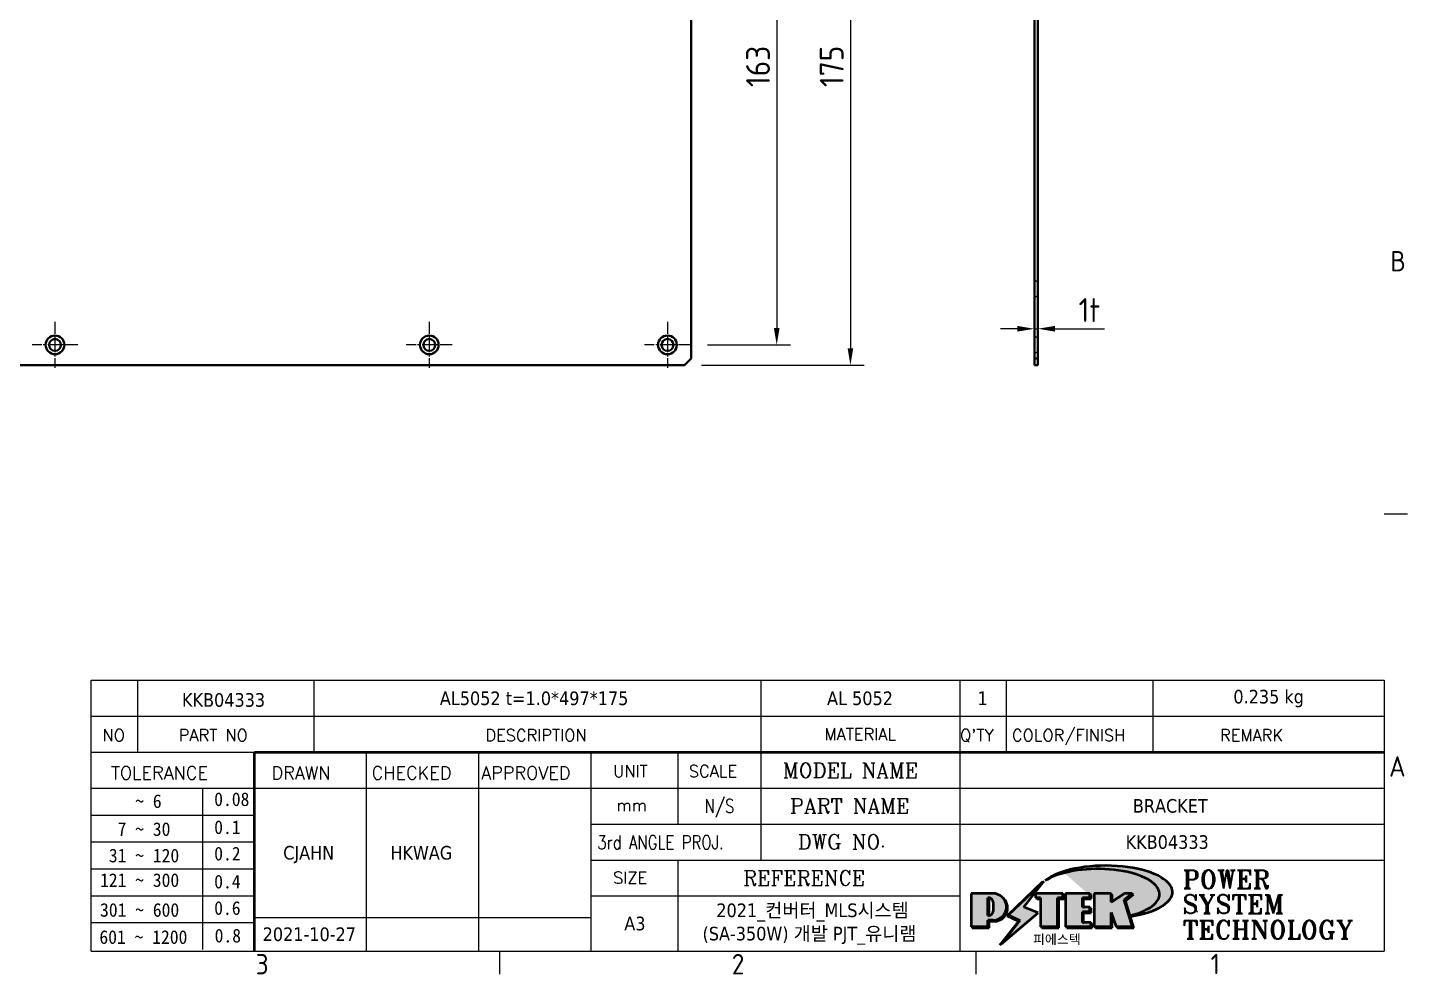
# Model space of a CAD drawing. Header units: millimetres. Extents: x 0 to 840, y 0 to 594.
# Drawn here: x 421.3 to 826.8, y 13.1 to 291.3 of the extents above; entities that cross this region are included whole.
import ezdxf
from ezdxf.enums import TextEntityAlignment as Align

# ---------------------------------------------------------------- set-up
doc = ezdxf.new("R2010")
doc.units = ezdxf.units.MM
doc.header["$LTSCALE"] = 2
doc.linetypes.add('CHAIN', pattern=[0.35429999999999995, 0.2362, -0.0295, 0.0591, -0.0295])
doc.linetypes.add('DASHED', pattern=[0.2067, 0.1654, -0.0413])
doc.layers.get('0').update_dxf_attribs({"color": 3, "lineweight": 25})
for name, color, linetype, lineweight in [('가려진 것(ISO)', 2, 'DASHED', 18), ('가시적인 것(ISO)', 3, 'Continuous', 40), ('경계(ISO)', 7, 'Continuous', 25), ('제목(ISO)', 5, 'Continuous', 50), ('중심 표식(ISO)', 1, 'Continuous', 25), ('치수(ISO)', 2, 'Continuous', 25), ('해치(ISO)', 7, 'Continuous', 18)]:
    doc.layers.add(name, color=color, linetype=linetype, lineweight=lineweight)
doc.styles.add('HAN_291', font='')
doc.styles.add('HAN_370', font='', dxfattribs={"width": 2})
doc.styles.add('RC_284', font='ROMANC.shx')
doc.styles.add('RC_287', font='ROMANC.shx')
doc.styles.add('RC_292', font='ROMANC.shx')
doc.styles.add('ROMANT_294', font='romant.shx')
doc.styles.add('문자 텍스트_PSTEK_POSCO', font='isocp.shx')
doc.styles.add('치수 텍스트_PSTEK_POSCO', font='isocp.shx')
doc.styles.add('텍스트 스타일198', font='tahoma.ttf')
doc.styles.add('텍스트 스타일333', font='ROMANC.shx', dxfattribs={"width": 0.800000011920929})
doc.styles.get('HAN_291').set_extended_font_data('GulimChe')
doc.styles.get('HAN_370').set_extended_font_data('GulimChe')
doc.dimstyles.new('치수_PSTEK_POSCO', dxfattribs={"dimscale": 2, "dimtxt": 3.5, "dimasz": 2.5, "dimexe": 2, "dimexo": 2.5, "dimgap": 1, "dimtad": 1, "dimrnd": 1e-08, "dimdsep": 46, "dimtxsty": '치수 텍스트_PSTEK_POSCO', "dimcen": 0.09, "dimdle": 10, "dimclrd": 7, "dimclre": 7, "dimclrt": 2, "dimadec": 1, "dimazin": 2, "dimtfac": 1, "dimtmove": 0, "dimatfit": 3, "dimfxl": 0, "dimtolj": 1, "dimlwd": -1, "dimlwe": -1, "dimarcsym": 0})

# ---------------------------------------------------------------- blocks, each defined once
blk = doc.blocks.new('경계 Default Border')
at = {"layer": '경계(ISO)'}
for p, q in [((410, 74.25000190734863), (413.4000015258789, 74.25000190734863)), ((280, 10), (280, 6.599999666213989)), ((350, 10), (350, 6.599999666213989))]:
    blk.add_line(p, q, dxfattribs=at)
at = {"layer": '경계(ISO)', "color": 2, "char_height": 3.00000011920929, "attachment_point": 7, "style": '문자 텍스트_PSTEK_POSCO'}
for s, insert in [('B', (410.878270202895, 109.8463944559917)), ('A', (410.7144008173592, 35.61784856929444)), ('3', (244.1685395229535, 6.57139439638704)), ('2', (314.127739416884, 6.57139439638704)), ('1', (384.4860661041481, 6.59999988079071))]:
    blk.add_mtext(s, dxfattribs=dict(at, insert=insert))
blk = doc.blocks.new('제목 블록 PSTEK')
for color, points in [(252, [(317.2195697678507, 17.0593801673321), (322.0326348870767, 21.62682475217465), (322.2781991042243, 21.94392121864296), (317.0471853425802, 16.97985676345368), (318.7512090904202, 16.1899260703855), (316.0018030350395, 12.71868385740789), (316.3356552234328, 13.00206718743325), (318.9235935156908, 16.2694494742633)]), (5, [(321.6183518841322, 17.4193704504104), (319.5281351041078, 18.24969419629727), (322.4505835294948, 22.02344462252142), (317.2195697678507, 17.0593801673321), (318.9235935156908, 16.2694494742633), (316.1741874603099, 12.79820726128571)]), (1, [(324.4839107253602, 19.60711530335299), (325.2419748254881, 19.60711530335299), (325.2419748254881, 20.25857663940324), (321.2266040451076, 20.25857663940324), (321.2266040451076, 19.60711530335299), (321.9846681452406, 19.60711530335299), (321.9846681452406, 15.3430047401139), (324.4839107253602, 15.3430047401139)]), (252, [(321.9846681452406, 19.60711530335299), (321.4042753185749, 19.60711530335299), (321.4042753185749, 19.45905590879572), (321.9846681452406, 19.45905590879572)]), (252, [(324.6615819988275, 19.45905590879572), (325.4196460989604, 19.45905590879572), (325.4196460989604, 20.11051724484596), (325.2419748254881, 20.11051724484596), (325.2419748254881, 19.60711530335299), (324.4839107253602, 19.60711530335299), (324.4839107253602, 15.3430047401139), (322.1623394187076, 15.3430047401139), (322.1623394187076, 15.19494534555726), (324.6615819988275, 15.19494534555726)]), (1, [(329.2277337269622, 20.25857663940324), (325.65654113025, 20.25857663940324), (325.65654113025, 15.3430047401139), (329.3580259941756, 15.3430047401139), (329.3580259941756, 15.9944660761648), (328.1137701654877, 15.9944660761648), (328.1137701654877, 17.56360607323003), (329.2277337269622, 17.56360607323003), (329.2277337269622, 18.25543873810179), (328.1137701654877, 18.25543873810179), (328.1137701654877, 19.60711530335299), (329.2277337269622, 19.60711530335299)]), (252, [(328.2914414389548, 19.45905590879572), (329.4054050004294, 19.45905590879572), (329.4054050004294, 20.11051724484596), (329.2277337269622, 20.11051724484596), (329.2277337269622, 19.60711530335299), (328.1137701654877, 19.60711530335299), (328.1137701654877, 18.25543873810179), (328.2914414389548, 18.25543873810179)]), (1, [(332.3312149849806, 20.25857663940324), (329.8592894925411, 20.25857663940324), (329.8592894925411, 15.3430047401139), (332.3312149849806, 15.3430047401139), (332.3312149849806, 17.4318630164523), (333.0701931098801, 15.3430047401139), (335.4855464857051, 15.3430047401139), (334.2514536401189, 19.30614745124769), (335.4379594596742, 20.25857663940324), (334.3071782107978, 20.25857663940324), (332.3312149849806, 18.99741471888304)]), (252, [(332.5088862584528, 20.1105172448466), (332.3312149849806, 20.1105172448466), (332.3312149849806, 18.99741471888368), (332.5088862584528, 19.11081371413894)]), (252, [(335.6156307331414, 20.11051724484596), (335.2535118015555, 20.11051724484596), (334.2514536401189, 19.30614745124769), (335.4855464857051, 15.3430047401139), (333.1954852176545, 15.3430047401139), (333.2478643833523, 15.19494534555726), (335.6632177591723, 15.19494534555726), (334.4291249135862, 19.15808805669106)]), (252, [(328.2914414389548, 17.41554667867274), (329.4054050004294, 17.41554667867274), (329.4054050004294, 18.10737934354514), (329.2277337269622, 18.10737934354514), (329.2277337269622, 17.56360607323003), (328.1137701654877, 17.56360607323003), (328.1137701654877, 15.9944660761648), (328.2914414389548, 15.9944660761648)]), (252, [(332.5088862584528, 16.92964231796647), (332.3312149849806, 17.43186301645164), (332.3312149849806, 15.3430047401139), (330.0369607660135, 15.3430047401139), (330.0369607660135, 15.19494534555726), (332.5088862584528, 15.19494534555726)]), (252, [(329.5356972676428, 15.8464066816075), (329.3580259941756, 15.8464066816075), (329.3580259941756, 15.3430047401139), (325.8342124037171, 15.3430047401139), (325.8342124037171, 15.19494534555726), (329.5356972676428, 15.19494534555726)])]:
    blk.add_hatch(color=color).paths.add_polyline_path(points)
h = blk.add_hatch(color=1)
edge = h.paths.add_edge_path(flags=0)
edge.add_line((314.2242174273352, 19.60711530335299), (314.2242174273352, 17.00126995915134))
edge.add_line((314.2242174273352, 17.00126995915134), (314.3485873187598, 17.00126995915134))
edge.add_arc((314.3485873187598, 17.6527312952023), 0.6514613360509371, 270, 360)
edge.add_line((315.0000486548106, 17.6527312952023), (315.0000486548106, 18.95565396730211))
edge.add_arc((314.3485873187598, 18.95565396730212), 0.6514613360508712, 0, 90)
edge.add_line((314.3485873187598, 19.60711530335299), (314.2242174273352, 19.60711530335299))
edge = h.paths.add_edge_path()
edge.add_arc((314.9847713324306, 18.28938669179658), 1.969189947606664, 269.9999999999959, 450)
edge.add_line((314.9847713324306, 20.25857663940318), (311.7664314776902, 20.25857663940324))
edge.add_line((311.7664314776902, 20.25857663940324), (311.7664314776902, 15.3430047401139))
edge.add_line((311.7664314776902, 15.3430047401139), (314.2242174273352, 15.3430047401139))
edge.add_line((314.2242174273352, 15.3430047401139), (314.2242174273352, 16.32019674418991))
edge.add_line((314.2242174273352, 16.32019674418991), (314.9847713324307, 16.32019674418991))
h = blk.add_hatch(color=252)
edge = h.paths.add_edge_path()
edge.add_arc((314.9847713324309, 18.28938669179657), 1.969189947606666, 270, 406.8278729790604)
edge.add_arc((315.1624426058984, 18.1413272972396), 1.969189947606962, -90, 53.560984836317004, ccw=False)
edge.add_line((315.1624426058984, 16.17213734963263), (314.4018887008024, 16.17213734963263))
edge.add_line((314.4018887008024, 16.17213734963263), (314.4018887008024, 15.19494534555726))
edge.add_line((314.4018887008024, 15.19494534555726), (311.9441027511573, 15.19494534555726))
edge.add_line((311.9441027511573, 15.19494534555726), (311.9441027511573, 15.3430047401139))
edge.add_line((311.9441027511573, 15.3430047401139), (314.2242174273352, 15.3430047401139))
edge.add_line((314.2242174273352, 15.3430047401139), (314.2242174273352, 16.32019674418991))
edge.add_line((314.2242174273352, 16.32019674418991), (314.9847713324309, 16.32019674418991))
h = blk.add_hatch(color=252)
edge = h.paths.add_edge_path()
edge.add_line((314.4018887008024, 19.45905590879572), (314.5262585922315, 19.45905590879572))
edge.add_arc((314.5262585922314, 18.80759457274939), 0.6514613360463194, 60.4189348879147, 90.00000000000318, ccw=False)
edge.add_arc((314.3485873187602, 18.95565396730057), 0.6514613360524251, 39.96992292766206, 90.00000000009999)
edge.add_line((314.3485873187591, 19.60711530335307), (314.2242174273352, 19.60711530335298))
edge.add_line((314.2242174273352, 19.60711530335299), (314.2242174273352, 17.00126995915134))
edge.add_line((314.2242174273352, 17.00126995915134), (314.3485873187591, 17.00126995915134))
edge.add_arc((314.3485873187568, 17.652731295233), 0.6514613360816299, 270.0000000002, 274.6930825552478)
edge.add_line((314.4018887008024, 17.0034541317032), (314.4018887008024, 19.45905590879572))
at = {"layer": '해치(ISO)'}
h = blk.add_hatch(color=140, dxfattribs=at)
edge = h.paths.add_edge_path()
edge.add_ellipse((330.3660919371412, 20.15576403068321), major_axis=(9.100907360794343, 0), ratio=0.4069904968023172, start_angle=301.3098473703837, end_angle=507.7436900681698)
edge.add_ellipse((331.5340919371412, 20.4634168429492), major_axis=(-9.82350664112931, 0), ratio=0.3942600559756514, start_angle=111.51207141178469, end_angle=334.47025347086895, ccw=False)
edge.add_line((335.1363447531188, 16.8601935978785), (335.0955236905705, 16.99119398620872))
at = {"color": 180}
for p, q in [((182.475792979055, 11.79100474011392), (182.4757929790549, 51.56524660363496)), ((182.4757929790549, 51.56524660363496), (372.4757929537551, 51.56524660363496)), ((189.2651435055721, 51.56524660363496), (189.2651435055722, 41.00524660363494)), ((215.2152739891528, 41.00524660363494), (215.2152739891528, 51.56524660363496)), ((280.8758854511282, 51.56524660363496), (280.8758854511282, 41.00524660363494)), ((310.0881549537552, 51.56524660363496), (310.0881549537553, 41.00524660363494)), ((316.9044520275131, 51.56524660363496), (316.9044520275127, 41.00524660363494)), ((338.4566026226726, 51.56524660363496), (338.4566026226727, 41.00524660363494)), ((372.4757929537551, 51.56524660363496), (372.4757929537551, 11.79100474011389)), ((182.475792979055, 46.2852466036349), (372.4757929537551, 46.28524660363492)), ((182.475792979055, 41.00524660363493), (206.451475290024, 41.00524660363493)), ((222.9401812389276, 11.79100474011392), (222.9401812389276, 41.00524660363494)), ((239.4288871878316, 11.79100474011392), (239.4288871878316, 41.00524660363494)), ((255.9175931367356, 11.79100474011392), (255.9175931367356, 41.00524660363494)), ((268.6918866058747, 41.00524660363494), (268.6918866058747, 30.44524660363498)), ((280.8758854511282, 41.00524660363494), (280.8758854511282, 25.16524660363502)), ((310.088154953755, 41.00524660363494), (310.088154953755, 11.79100474011392)), ((182.475792979055, 35.72524660363497), (206.451475290024, 35.72524660363497)), ((198.8621818849491, 12.02524660363491), (198.8621818849491, 35.72524660363497)), ((206.451475290024, 35.72524660363497), (372.4757929537551, 35.72524660363497)), ((182.475792979055, 31.77524660363492), (206.451475290024, 31.77524660363492)), ((255.917593136736, 30.44524660363498), (372.4757929537552, 30.44524660363501)), ((182.475792979055, 27.82524660363487), (206.451475290024, 27.82524660363487)), ((255.9175931367359, 25.16524660363502), (372.4757929537552, 25.165246603635)), ((268.6918866058744, 25.16524660363502), (268.6918866058744, 11.79100474011392)), ((182.475792979055, 23.87524660363505), (206.451475290024, 23.87524660363505)), ((182.475792979055, 19.92524660363478), (206.451475290024, 19.92524660363478)), ((255.9175931367359, 19.88524660363481), (310.0881549537553, 19.88524660363481)), ((206.451475290024, 16.74100474011396), (255.9175931367359, 16.74100474011396)), ((182.475792979055, 15.97524660363496), (206.451475290024, 15.97524660363496)), ((182.475792979055, 11.79100474011392), (372.4757929537551, 11.79100474011389))]:
    blk.add_line(p, q, dxfattribs=at)
at = {"color": 7, "lineweight": 50}
for p, q in [((206.4514752900237, 11.79100474011392), (206.4514752900237, 41.00524660363494)), ((206.451475290024, 41.00524660363494), (372.4757929537551, 41.00524660363496))]:
    blk.add_line(p, q, dxfattribs=at)
at = {"color": 7}
for p, q in [((322.2781991042243, 21.94392121864296), (317.0471853425802, 16.97985676345368)), ((322.4505835294948, 22.02344462252142), (317.2195697678507, 17.0593801673321)), ((317.2195697678507, 17.0593801673321), (322.0326348870767, 21.62682475217465)), ((319.5281351041078, 18.24969419629727), (322.4505835294948, 22.02344462252142)), ((322.0326348870767, 21.62682475217465), (322.2781991042243, 21.94392121864296)), ((311.7664314776902, 20.25900474011391), (311.7664314776902, 15.34300474011391)), ((314.9847713324309, 20.25857663940324), (311.7664314776902, 20.25857663940324)), ((314.9847713324309, 20.25857663940324), (311.7664314776902, 20.25857663940324)), ((311.7664314776902, 20.25857663940324), (311.7664314776902, 15.3430047401139)), ((314.2242174273352, 17.00126995915134), (314.2242174273352, 19.60711530335299)), ((314.2242174273352, 19.60711530335299), (314.3485873187591, 19.60711530335299)), ((314.3485873187591, 19.60711530335299), (314.2242174273352, 19.60711530335299)), ((314.2242174273352, 19.60711530335299), (314.2242174273352, 17.00126995915134)), ((314.2242174273352, 17.00126995915134), (314.2242174273352, 19.60711530335299)), ((314.2242174273352, 19.60711530335299), (314.3485873187591, 19.60711530335299)), ((314.4018887008024, 19.45905590879572), (314.5262585922314, 19.45905590879572)), ((314.4018887008024, 17.0034541317032), (314.4018887008024, 19.45905590879572)), ((315.0000486548106, 18.95565396730275), (315.0000486548106, 17.65273129520161)), ((315.0000486548106, 18.95565396730275), (315.0000486548106, 17.65273129520161)), ((321.6183518841322, 17.4193704504104), (319.5281351041078, 18.24969419629727)), ((325.2419748254881, 20.25857663940324), (321.2266040451076, 20.25857663940324)), ((321.2266040451076, 20.25857663940324), (321.2266040451076, 19.60711530335299)), ((325.2419748254881, 20.25857663940324), (321.2266040451076, 20.25857663940324)), ((321.2266040451076, 20.25857663940324), (321.2266040451076, 19.60711530335299)), ((321.2266040451076, 19.60711530335299), (321.9846681452406, 19.60711530335299)), ((321.2266040451076, 19.60711530335299), (321.9846681452406, 19.60711530335299)), ((321.4042753185749, 19.60711530335299), (321.4042753185749, 19.45905590879572)), ((321.9846681452406, 19.60711530335299), (321.4042753185749, 19.60711530335299)), ((321.4042753185749, 19.45905590879572), (321.9846681452406, 19.45905590879572)), ((321.9846681452406, 19.60711530335299), (321.9846681452406, 15.3430047401139)), ((321.9846681452406, 19.45905590879572), (321.9846681452406, 19.60711530335299)), ((321.9846681452406, 19.60711530335299), (321.9846681452406, 15.3430047401139)), ((324.4839107253602, 19.60711530335299), (325.2419748254881, 19.60711530335299)), ((324.4839107253602, 15.3430047401139), (324.4839107253602, 19.60711530335299)), ((325.2419748254881, 19.60711530335299), (324.4839107253602, 19.60711530335299)), ((324.4839107253602, 19.60711530335299), (324.4839107253602, 15.3430047401139)), ((324.4839107253602, 19.60711530335299), (325.2419748254881, 19.60711530335299)), ((324.4839107253602, 15.3430047401139), (324.4839107253602, 19.60711530335299)), ((324.6615819988275, 19.45905590879572), (325.4196460989604, 19.45905590879572)), ((324.6615819988275, 15.19494534555726), (324.6615819988275, 19.45905590879572)), ((325.2419748254881, 19.60711530335299), (325.2419748254881, 20.25857663940324)), ((325.2419748254881, 19.60711530335299), (325.2419748254881, 20.25857663940324)), ((325.4196460989604, 20.11051724484596), (325.2419748254881, 20.11051724484596)), ((325.2419748254881, 20.11051724484596), (325.2419748254881, 19.60711530335299)), ((325.4196460989604, 19.45905590879572), (325.4196460989604, 20.11051724484596)), ((329.2277337269622, 20.25857663940324), (325.65654113025, 20.25857663940324)), ((325.65654113025, 20.25857663940324), (325.65654113025, 15.3430047401139)), ((325.65654113025, 20.25857663940324), (325.65654113025, 15.3430047401139)), ((329.2277337269622, 20.25857663940324), (325.65654113025, 20.25857663940324)), ((328.1137701654877, 18.25543873810179), (328.1137701654877, 19.60711530335299)), ((328.1137701654877, 19.60711530335299), (329.2277337269622, 19.60711530335299)), ((329.2277337269622, 19.60711530335299), (328.1137701654877, 19.60711530335299)), ((328.1137701654877, 19.60711530335299), (328.1137701654877, 18.25543873810179)), ((328.1137701654877, 18.25543873810179), (328.1137701654877, 19.60711530335299)), ((328.1137701654877, 19.60711530335299), (329.2277337269622, 19.60711530335299)), ((329.2277337269622, 18.25543873810179), (328.1137701654877, 18.25543873810179)), ((328.1137701654877, 18.25543873810179), (328.2914414389548, 18.25543873810179)), ((329.2277337269622, 18.25543873810179), (328.1137701654877, 18.25543873810179)), ((328.2914414389548, 18.25543873810179), (328.2914414389548, 19.45905590879572)), ((328.2914414389548, 19.45905590879572), (329.4054050004294, 19.45905590879572)), ((329.2277337269622, 19.60711530335299), (329.2277337269622, 20.25857663940324)), ((329.2277337269622, 19.60711530335299), (329.2277337269622, 20.25857663940324)), ((329.4054050004294, 20.11051724484596), (329.2277337269622, 20.11051724484596)), ((329.2277337269622, 20.11051724484596), (329.2277337269622, 19.60711530335299)), ((329.2277337269622, 17.56360607323003), (329.2277337269622, 18.25543873810179)), ((329.2277337269622, 17.56360607323003), (329.2277337269622, 18.25543873810179)), ((329.4054050004294, 19.45905590879572), (329.4054050004294, 20.11051724484596)), ((332.3312149849806, 20.25857663940324), (329.8592894925411, 20.25857663940324)), ((329.8592894925411, 20.25857663940324), (329.8592894925411, 15.3430047401139)), ((329.8592894925411, 20.25857663940324), (329.8592894925411, 15.3430047401139)), ((332.3312149849806, 20.25857663940324), (329.8592894925411, 20.25857663940324)), ((334.3071782107978, 20.25857663940324), (332.3312149849806, 18.99741471888304)), ((332.3312149849806, 18.99741471888304), (332.3312149849806, 20.25857663940324)), ((334.3071782107978, 20.25857663940324), (332.3312149849806, 18.99741471888304)), ((332.3312149849806, 18.99741471888304), (332.3312149849806, 20.25857663940324)), ((332.5088862584528, 20.1105172448466), (332.3312149849806, 20.1105172448466)), ((332.3312149849806, 20.1105172448466), (332.3312149849806, 18.99741471888368)), ((332.3312149849806, 18.99741471888368), (332.5088862584528, 19.11081371413894)), ((332.5088862584528, 19.11081371413894), (332.5088862584528, 20.1105172448466)), ((334.2514536401189, 19.30614745124769), (335.4379594596742, 20.25857663940324)), ((334.2514536401189, 19.30614745124769), (335.4379594596742, 20.25857663940324)), ((335.2535118015555, 20.11051724484596), (334.2514536401189, 19.30614745124769)), ((335.4855464857051, 15.3430047401139), (334.2514536401189, 19.30614745124769)), ((334.2514536401189, 19.30614745124769), (335.4855464857051, 15.3430047401139)), ((335.4855464857051, 15.3430047401139), (334.2514536401189, 19.30614745124769)), ((335.4379594596742, 20.25857663940324), (334.3071782107978, 20.25857663940324)), ((335.4379594596742, 20.25857663940324), (334.3071782107978, 20.25857663940324)), ((334.4291249135862, 19.15808805669104), (335.6156307331414, 20.11051724484596)), ((335.6632177591723, 15.19494534555726), (334.4291249135862, 19.15808805669104)), ((335.6156307331414, 20.11051724484596), (335.2535118015555, 20.11051724484596)), ((314.3485873187591, 17.00126995915134), (314.2242174273352, 17.00126995915134)), ((314.2242174273352, 17.00126995915134), (314.3485873187591, 17.00126995915134)), ((314.3485873187591, 17.00126995915134), (314.2242174273352, 17.00126995915134)), ((314.2242174273352, 16.32019674418991), (314.9847713324309, 16.32019674418991)), ((314.2242174273352, 15.3430047401139), (314.2242174273352, 16.32019674418991)), ((314.9847713324309, 16.32019674418991), (314.2242174273352, 16.32019674418991)), ((314.2242174273352, 16.32019674418991), (314.2242174273352, 15.3430047401139)), ((314.2242174273352, 16.32019674418991), (314.9847713324309, 16.32019674418991)), ((314.2242174273352, 15.3430047401139), (314.2242174273352, 16.32019674418991)), ((316.1741874603099, 12.79820726128571), (321.6183518841322, 17.4193704504104)), ((318.9235935156908, 16.2694494742633), (316.1741874603099, 12.79820726128571)), ((316.3356552234328, 13.00206718743325), (318.9235935156908, 16.2694494742633)), ((317.0471853425802, 16.97985676345368), (318.7512090904202, 16.1899260703855)), ((318.9235935156908, 16.2694494742633), (317.2195697678507, 17.0593801673321)), ((317.2195697678507, 17.0593801673321), (318.9235935156908, 16.2694494742633)), ((328.1137701654877, 17.56360607323003), (329.2277337269622, 17.56360607323003)), ((328.1137701654877, 15.9944660761648), (328.1137701654877, 17.56360607323003)), ((329.2277337269622, 17.56360607323003), (328.1137701654877, 17.56360607323003)), ((328.1137701654877, 17.56360607323003), (328.1137701654877, 15.9944660761648)), ((328.1137701654877, 17.56360607323003), (329.2277337269622, 17.56360607323003)), ((328.1137701654877, 15.9944660761648), (328.1137701654877, 17.56360607323003)), ((328.2914414389548, 15.9944660761648), (328.2914414389548, 17.41554667867274)), ((328.2914414389548, 17.41554667867274), (329.4054050004294, 17.41554667867274)), ((329.4054050004294, 18.10737934354514), (329.2277337269622, 18.10737934354514)), ((329.2277337269622, 18.10737934354514), (329.2277337269622, 17.56360607323003)), ((329.4054050004294, 17.41554667867274), (329.4054050004294, 18.10737934354514)), ((332.3312149849806, 17.4318630164523), (333.0701931098801, 15.3430047401139)), ((332.3312149849806, 15.3430047401139), (332.3312149849806, 17.4318630164523)), ((332.5088862584528, 16.92964231796647), (332.3312149849806, 17.43186301645164)), ((332.3312149849806, 17.43186301645164), (332.3312149849806, 15.3430047401139)), ((332.3312149849806, 17.4318630164523), (333.0701931098801, 15.3430047401139)), ((332.3312149849806, 15.3430047401139), (332.3312149849806, 17.4318630164523)), ((332.5088862584528, 15.19494534555726), (332.5088862584528, 16.92964231796647)), ((345.0447381189468, 17.50375595811051), (344.9867755289346, 17.689895936919)), ((311.7664314776902, 15.3430047401139), (314.2242174273352, 15.3430047401139)), ((311.7664314776902, 15.3430047401139), (314.2242174273352, 15.3430047401139)), ((314.2242174273352, 15.3430047401139), (311.9441027511573, 15.3430047401139)), ((311.9441027511573, 15.3430047401139), (311.9441027511573, 15.19494534555726)), ((311.9441027511573, 15.19494534555726), (314.4018887008024, 15.19494534555726)), ((314.4018887008024, 16.17213734963263), (315.162442605898, 16.17213734963263)), ((314.4018887008024, 15.19494534555726), (314.4018887008024, 16.17213734963263)), ((318.7512090904202, 16.1899260703855), (316.0018030350395, 12.71868385740789)), ((321.9846681452406, 15.3430047401139), (324.4839107253602, 15.3430047401139)), ((321.9846681452406, 15.3430047401139), (324.4839107253602, 15.3430047401139)), ((324.4839107253602, 15.3430047401139), (322.1623394187076, 15.3430047401139)), ((322.1623394187076, 15.3430047401139), (322.1623394187076, 15.19494534555726)), ((322.1623394187076, 15.19494534555726), (324.6615819988275, 15.19494534555726)), ((325.65654113025, 15.3430047401139), (329.3580259941756, 15.3430047401139)), ((325.65654113025, 15.3430047401139), (329.3580259941756, 15.3430047401139)), ((329.3580259941756, 15.3430047401139), (325.8342124037171, 15.3430047401139)), ((325.8342124037171, 15.3430047401139), (325.8342124037171, 15.19494534555726)), ((325.8342124037171, 15.19494534555726), (329.5356972676428, 15.19494534555726)), ((329.3580259941756, 15.9944660761648), (328.1137701654877, 15.9944660761648)), ((328.1137701654877, 15.9944660761648), (328.2914414389548, 15.9944660761648)), ((329.3580259941756, 15.9944660761648), (328.1137701654877, 15.9944660761648)), ((329.3580259941756, 15.3430047401139), (329.3580259941756, 15.9944660761648)), ((329.3580259941756, 15.3430047401139), (329.3580259941756, 15.9944660761648)), ((329.5356972676428, 15.8464066816075), (329.3580259941756, 15.8464066816075)), ((329.3580259941756, 15.8464066816075), (329.3580259941756, 15.3430047401139)), ((329.5356972676428, 15.19494534555726), (329.5356972676428, 15.8464066816075)), ((329.8592894925411, 15.3430047401139), (332.3312149849806, 15.3430047401139)), ((329.8592894925411, 15.3430047401139), (332.3312149849806, 15.3430047401139)), ((332.3312149849806, 15.3430047401139), (330.0369607660135, 15.3430047401139)), ((330.0369607660135, 15.3430047401139), (330.0369607660135, 15.19494534555726)), ((330.0369607660135, 15.19494534555726), (332.5088862584528, 15.19494534555726)), ((333.0701931098801, 15.3430047401139), (335.4855464857051, 15.3430047401139)), ((333.0701931098801, 15.3430047401139), (335.4855464857051, 15.3430047401139)), ((335.4855464857051, 15.3430047401139), (333.1954852176545, 15.3430047401139)), ((333.1954852176545, 15.3430047401139), (333.2478643833523, 15.19494534555726)), ((333.2478643833523, 15.19494534555726), (335.6632177591723, 15.19494534555726)), ((316.0018030350395, 12.71868385740789), (316.3356552234328, 13.00206718743325))]:
    blk.add_line(p, q, dxfattribs=at)
at = {"color": 5}
for p, q in [((322.4505835294948, 22.02344462252142), (317.2195697678507, 17.0593801673321)), ((319.5281351041078, 18.24969419629727), (322.4505835294948, 22.02344462252142)), ((321.6183518841322, 17.4193704504104), (319.5281351041078, 18.24969419629727)), ((316.1741874603099, 12.79820726128571), (321.6183518841322, 17.4193704504104)), ((318.9235935156908, 16.2694494742633), (316.1741874603099, 12.79820726128571)), ((317.2195697678507, 17.0593801673321), (318.9235935156908, 16.2694494742633))]:
    blk.add_line(p, q, dxfattribs=at)
at = {"color": 1}
for p, q in [((314.9847713324309, 20.25857663940324), (311.7664314776902, 20.25857663940324)), ((311.7664314776902, 20.25857663940324), (311.7664314776902, 15.3430047401139)), ((314.2242174273352, 17.00126995915134), (314.2242174273352, 19.60711530335299)), ((314.2242174273352, 19.60711530335299), (314.3485873187591, 19.60711530335299)), ((315.0000486548106, 18.95565396730275), (315.0000486548106, 17.65273129520161)), ((325.2419748254881, 20.25857663940324), (321.2266040451076, 20.25857663940324)), ((321.2266040451076, 20.25857663940324), (321.2266040451076, 19.60711530335299)), ((321.2266040451076, 19.60711530335299), (321.9846681452406, 19.60711530335299)), ((321.9846681452406, 19.60711530335299), (321.9846681452406, 15.3430047401139)), ((324.4839107253602, 19.60711530335299), (325.2419748254881, 19.60711530335299)), ((324.4839107253602, 15.3430047401139), (324.4839107253602, 19.60711530335299)), ((325.2419748254881, 19.60711530335299), (325.2419748254881, 20.25857663940324)), ((329.2277337269622, 20.25857663940324), (325.65654113025, 20.25857663940324)), ((325.65654113025, 20.25857663940324), (325.65654113025, 15.3430047401139)), ((328.1137701654877, 18.25543873810179), (328.1137701654877, 19.60711530335299)), ((328.1137701654877, 19.60711530335299), (329.2277337269622, 19.60711530335299)), ((329.2277337269622, 18.25543873810179), (328.1137701654877, 18.25543873810179)), ((329.2277337269622, 19.60711530335299), (329.2277337269622, 20.25857663940324)), ((329.2277337269622, 17.56360607323003), (329.2277337269622, 18.25543873810179)), ((332.3312149849806, 20.25857663940324), (329.8592894925411, 20.25857663940324)), ((329.8592894925411, 20.25857663940324), (329.8592894925411, 15.3430047401139)), ((334.3071782107978, 20.25857663940324), (332.3312149849806, 18.99741471888304)), ((332.3312149849806, 18.99741471888304), (332.3312149849806, 20.25857663940324)), ((334.2514536401189, 19.30614745124769), (335.4379594596742, 20.25857663940324)), ((335.4855464857051, 15.3430047401139), (334.2514536401189, 19.30614745124769)), ((335.4379594596742, 20.25857663940324), (334.3071782107978, 20.25857663940324)), ((314.3485873187591, 17.00126995915134), (314.2242174273352, 17.00126995915134)), ((314.2242174273352, 16.32019674418991), (314.9847713324309, 16.32019674418991)), ((314.2242174273352, 15.3430047401139), (314.2242174273352, 16.32019674418991)), ((328.1137701654877, 17.56360607323003), (329.2277337269622, 17.56360607323003)), ((328.1137701654877, 15.9944660761648), (328.1137701654877, 17.56360607323003)), ((332.3312149849806, 17.4318630164523), (333.0701931098801, 15.3430047401139)), ((332.3312149849806, 15.3430047401139), (332.3312149849806, 17.4318630164523)), ((311.7664314776902, 15.3430047401139), (314.2242174273352, 15.3430047401139)), ((321.9846681452406, 15.3430047401139), (324.4839107253602, 15.3430047401139)), ((325.65654113025, 15.3430047401139), (329.3580259941756, 15.3430047401139)), ((329.3580259941756, 15.9944660761648), (328.1137701654877, 15.9944660761648)), ((329.3580259941756, 15.3430047401139), (329.3580259941756, 15.9944660761648)), ((329.8592894925411, 15.3430047401139), (332.3312149849806, 15.3430047401139)), ((333.0701931098801, 15.3430047401139), (335.4855464857051, 15.3430047401139))]:
    blk.add_line(p, q, dxfattribs=at)
at = {"color": 7}
for centre, radius, start, end in [((314.3485873187598, 18.95565396730211), 0.6514613360508712, 0, 90), ((314.3485873187602, 18.95565396730057), 0.6514613360524251, 39.96992292766117, 90), ((314.3485873187598, 18.95565396730212), 0.6514613360508712, 0, 90), ((314.5262585922314, 18.80759457274939), 0.6514613360463193, 60.41893488791137, 90), ((314.9847713324309, 18.28938669179658), 1.969189947606665, 270, 90), ((314.9847713324309, 18.28938669179658), 1.969189947606665, 270, 90), ((314.9847713324307, 18.2893866917965), 1.969189947606594, 270, 46.82787297909833), ((315.1624426058984, 18.1413272972396), 1.969189947606961, 270, 53.56098483636067), ((314.3485873187597, 17.65273129520228), 0.6514613360509381, 270, 0), ((314.3485873187598, 17.6527312952023), 0.6514613360509381, 270, 0), ((314.3485873187568, 17.652731295233), 0.6514613360816299, 270, 274.6930825552478)]:
    blk.add_arc(centre, radius, start, end, dxfattribs=at)
at = {"color": 1}
for centre, radius, start, end in [((314.3485873187598, 18.95565396730211), 0.6514613360508712, 0, 90), ((314.9847713324309, 18.28938669179657), 1.969189947606665, 270, 90), ((314.3485873187598, 17.6527312952023), 0.6514613360509381, 270, 0)]:
    blk.add_arc(centre, radius, start, end, dxfattribs=at)
at = {"layer": '제목(ISO)', "lineweight": 18}
blk.add_line((182.475792979055, 35.72500474011393), (182.475792979055, 11.79100474011392), dxfattribs=at)
at = {"layer": '제목(ISO)'}
for p, q in [((322.2781991042243, 21.94392121864296), (317.0471853425802, 16.97985676345368)), ((322.4505835294948, 22.02344462252142), (317.2195697678507, 17.0593801673321)), ((317.2195697678507, 17.0593801673321), (322.0326348870767, 21.62682475217465)), ((319.5281351041078, 18.24969419629727), (322.4505835294948, 22.02344462252142)), ((322.0326348870767, 21.62682475217465), (322.2781991042243, 21.94392121864296)), ((314.9847713324306, 20.25857663940324), (311.7664314776902, 20.25857663940324)), ((311.7664314776902, 20.25857663940324), (311.7664314776902, 15.3430047401139)), ((314.2242174273352, 17.00126995915134), (314.2242174273352, 19.60711530335299)), ((314.2242174273352, 19.60711530335299), (314.3485873187598, 19.60711530335299)), ((314.3485873187591, 19.60711530335299), (314.2242174273352, 19.60711530335299)), ((314.2242174273352, 19.60711530335299), (314.2242174273352, 17.00126995915134)), ((314.4018887008024, 19.45905590879572), (314.5262585922314, 19.45905590879572)), ((314.4018887008024, 17.0034541317032), (314.4018887008024, 19.45905590879572)), ((315.0000486548106, 18.95565396730211), (315.0000486548106, 17.6527312952023)), ((321.6183518841322, 17.4193704504104), (319.5281351041078, 18.24969419629727)), ((325.2419748254881, 20.25857663940324), (321.2266040451076, 20.25857663940324)), ((321.2266040451076, 20.25857663940324), (321.2266040451076, 19.60711530335299)), ((321.2266040451076, 19.60711530335299), (321.9846681452406, 19.60711530335299)), ((321.9846681452406, 19.60711530335299), (321.4042753185749, 19.60711530335299)), ((321.4042753185749, 19.60711530335299), (321.4042753185749, 19.45905590879572)), ((321.4042753185749, 19.45905590879572), (321.9846681452406, 19.45905590879572)), ((321.9846681452406, 19.60711530335299), (321.9846681452406, 15.3430047401139)), ((321.9846681452406, 19.45905590879572), (321.9846681452406, 19.60711530335299)), ((324.4839107253602, 19.60711530335299), (325.2419748254881, 19.60711530335299)), ((324.4839107253602, 15.3430047401139), (324.4839107253602, 19.60711530335299)), ((325.2419748254881, 19.60711530335299), (324.4839107253602, 19.60711530335299)), ((324.4839107253602, 19.60711530335299), (324.4839107253602, 15.3430047401139)), ((324.6615819988275, 19.45905590879572), (325.4196460989604, 19.45905590879572)), ((324.6615819988275, 15.19494534555726), (324.6615819988275, 19.45905590879572)), ((325.2419748254881, 19.60711530335299), (325.2419748254881, 20.25857663940324)), ((325.4196460989604, 20.11051724484596), (325.2419748254881, 20.11051724484596)), ((325.2419748254881, 20.11051724484596), (325.2419748254881, 19.60711530335299)), ((325.4196460989604, 19.45905590879572), (325.4196460989604, 20.11051724484596)), ((329.2277337269622, 20.25857663940324), (325.65654113025, 20.25857663940324)), ((325.65654113025, 20.25857663940324), (325.65654113025, 15.3430047401139)), ((328.1137701654877, 18.25543873810179), (328.1137701654877, 19.60711530335299)), ((328.1137701654877, 19.60711530335299), (329.2277337269622, 19.60711530335299)), ((329.2277337269622, 19.60711530335299), (328.1137701654877, 19.60711530335299)), ((328.1137701654877, 19.60711530335299), (328.1137701654877, 18.25543873810179)), ((329.2277337269622, 18.25543873810179), (328.1137701654877, 18.25543873810179)), ((328.1137701654877, 18.25543873810179), (328.2914414389548, 18.25543873810179)), ((328.2914414389548, 19.45905590879572), (329.4054050004294, 19.45905590879572)), ((328.2914414389548, 18.25543873810179), (328.2914414389548, 19.45905590879572)), ((329.2277337269622, 19.60711530335299), (329.2277337269622, 20.25857663940324)), ((329.4054050004294, 20.11051724484596), (329.2277337269622, 20.11051724484596)), ((329.2277337269622, 20.11051724484596), (329.2277337269622, 19.60711530335299)), ((329.2277337269622, 17.56360607323003), (329.2277337269622, 18.25543873810179)), ((329.4054050004294, 19.45905590879572), (329.4054050004294, 20.11051724484596)), ((332.3312149849806, 20.25857663940324), (329.8592894925411, 20.25857663940324)), ((329.8592894925411, 20.25857663940324), (329.8592894925411, 15.3430047401139)), ((334.3071782107978, 20.25857663940324), (332.3312149849806, 18.99741471888304)), ((332.3312149849806, 18.99741471888304), (332.3312149849806, 20.25857663940324)), ((332.5088862584528, 20.1105172448466), (332.3312149849806, 20.1105172448466)), ((332.3312149849806, 20.1105172448466), (332.3312149849806, 18.99741471888368)), ((332.3312149849806, 18.99741471888368), (332.5088862584528, 19.11081371413894)), ((332.5088862584528, 19.11081371413894), (332.5088862584528, 20.1105172448466)), ((334.2514536401189, 19.30614745124769), (335.4379594596742, 20.25857663940324)), ((335.2535118015555, 20.11051724484596), (334.2514536401189, 19.30614745124769)), ((335.4855464857051, 15.3430047401139), (334.2514536401189, 19.30614745124769)), ((334.2514536401189, 19.30614745124769), (335.4855464857051, 15.3430047401139)), ((335.4379594596742, 20.25857663940324), (334.3071782107978, 20.25857663940324)), ((334.4291249135862, 19.15808805669106), (335.6156307331414, 20.11051724484596)), ((335.6632177591723, 15.19494534555726), (334.4291249135862, 19.15808805669106)), ((335.6156307331414, 20.11051724484596), (335.2535118015555, 20.11051724484596)), ((314.3485873187598, 17.00126995915134), (314.2242174273352, 17.00126995915134)), ((314.2242174273352, 17.00126995915134), (314.3485873187591, 17.00126995915134)), ((314.2242174273352, 15.3430047401139), (314.2242174273352, 16.32019674418991)), ((314.2242174273352, 16.32019674418991), (314.9847713324307, 16.32019674418991)), ((314.9847713324309, 16.32019674418991), (314.2242174273352, 16.32019674418991)), ((314.2242174273352, 16.32019674418991), (314.2242174273352, 15.3430047401139)), ((316.1741874603099, 12.79820726128571), (321.6183518841322, 17.4193704504104)), ((318.9235935156908, 16.2694494742633), (316.1741874603099, 12.79820726128571)), ((316.3356552234328, 13.00206718743325), (318.9235935156908, 16.2694494742633)), ((317.0471853425802, 16.97985676345368), (318.7512090904202, 16.1899260703855)), ((317.2195697678507, 17.0593801673321), (318.9235935156908, 16.2694494742633)), ((318.9235935156908, 16.2694494742633), (317.2195697678507, 17.0593801673321)), ((328.1137701654877, 15.9944660761648), (328.1137701654877, 17.56360607323003)), ((328.1137701654877, 17.56360607323003), (329.2277337269622, 17.56360607323003)), ((329.2277337269622, 17.56360607323003), (328.1137701654877, 17.56360607323003)), ((328.1137701654877, 17.56360607323003), (328.1137701654877, 15.9944660761648)), ((328.2914414389548, 17.41554667867274), (329.4054050004294, 17.41554667867274)), ((328.2914414389548, 15.9944660761648), (328.2914414389548, 17.41554667867274)), ((329.4054050004294, 18.10737934354514), (329.2277337269622, 18.10737934354514)), ((329.2277337269622, 18.10737934354514), (329.2277337269622, 17.56360607323003)), ((329.4054050004294, 17.41554667867274), (329.4054050004294, 18.10737934354514)), ((332.3312149849806, 15.3430047401139), (332.3312149849806, 17.4318630164523)), ((332.3312149849806, 17.4318630164523), (333.0701931098801, 15.3430047401139)), ((332.5088862584528, 16.92964231796647), (332.3312149849806, 17.43186301645164)), ((332.3312149849806, 17.43186301645164), (332.3312149849806, 15.3430047401139)), ((332.5088862584528, 15.19494534555726), (332.5088862584528, 16.92964231796647)), ((311.7664314776902, 15.3430047401139), (314.2242174273352, 15.3430047401139)), ((314.2242174273352, 15.3430047401139), (311.9441027511573, 15.3430047401139)), ((311.9441027511573, 15.3430047401139), (311.9441027511573, 15.19494534555726)), ((311.9441027511573, 15.19494534555726), (314.4018887008024, 15.19494534555726)), ((314.4018887008024, 15.19494534555726), (314.4018887008024, 16.17213734963263)), ((314.4018887008024, 16.17213734963263), (315.1624426058984, 16.17213734963263)), ((318.7512090904202, 16.1899260703855), (316.0018030350395, 12.71868385740789)), ((321.9846681452406, 15.3430047401139), (324.4839107253602, 15.3430047401139)), ((324.4839107253602, 15.3430047401139), (322.1623394187076, 15.3430047401139)), ((322.1623394187076, 15.3430047401139), (322.1623394187076, 15.19494534555726)), ((322.1623394187076, 15.19494534555726), (324.6615819988275, 15.19494534555726)), ((325.65654113025, 15.3430047401139), (329.3580259941756, 15.3430047401139)), ((329.3580259941756, 15.3430047401139), (325.8342124037171, 15.3430047401139)), ((325.8342124037171, 15.3430047401139), (325.8342124037171, 15.19494534555726)), ((325.8342124037171, 15.19494534555726), (329.5356972676428, 15.19494534555726)), ((329.3580259941756, 15.9944660761648), (328.1137701654877, 15.9944660761648)), ((328.1137701654877, 15.9944660761648), (328.2914414389548, 15.9944660761648)), ((329.3580259941756, 15.3430047401139), (329.3580259941756, 15.9944660761648)), ((329.5356972676428, 15.8464066816075), (329.3580259941756, 15.8464066816075)), ((329.3580259941756, 15.8464066816075), (329.3580259941756, 15.3430047401139)), ((329.5356972676428, 15.19494534555726), (329.5356972676428, 15.8464066816075)), ((329.8592894925411, 15.3430047401139), (332.3312149849806, 15.3430047401139)), ((332.3312149849806, 15.3430047401139), (330.0369607660135, 15.3430047401139)), ((330.0369607660135, 15.3430047401139), (330.0369607660135, 15.19494534555726)), ((330.0369607660135, 15.19494534555726), (332.5088862584528, 15.19494534555726)), ((333.0701931098801, 15.3430047401139), (335.4855464857051, 15.3430047401139)), ((335.4855464857051, 15.3430047401139), (333.1954852176545, 15.3430047401139)), ((333.1954852176545, 15.3430047401139), (333.2478643833523, 15.19494534555726)), ((333.2478643833523, 15.19494534555726), (335.6632177591723, 15.19494534555726)), ((316.0018030350395, 12.71868385740789), (316.3356552234328, 13.00206718743325))]:
    blk.add_line(p, q, dxfattribs=at)
at = {"layer": '제목(ISO)', "color": 4}
blk.add_line((335.1363447531188, 16.8601935978785), (335.0955236905705, 16.99119398620872), dxfattribs=at)
at = {"layer": '제목(ISO)'}
for centre, radius, start, end in [((314.3485873187598, 18.95565396730212), 0.6514613360508712, 0, 90), ((314.3485873187602, 18.95565396730057), 0.6514613360524251, 39.96992292766117, 90), ((314.5262585922314, 18.80759457274939), 0.6514613360463193, 60.41893488791137, 90), ((314.9847713324306, 18.28938669179658), 1.969189947606664, 46.82787297909431, 90), ((314.9847713324307, 18.2893866917965), 1.969189947606594, 270, 46.82787297909833), ((314.9847713324309, 18.28938669179657), 1.969189947606666, 270, 46.8278729790603), ((315.1624426058984, 18.1413272972396), 1.969189947606962, 270, 53.56098483631701), ((314.3485873187598, 17.6527312952023), 0.6514613360509371, 270, 0), ((314.3485873187568, 17.652731295233), 0.6514613360816299, 270, 274.6930825552478)]:
    blk.add_arc(centre, radius, start, end, dxfattribs=at)
at = {"layer": '제목(ISO)', "color": 4}
for centre, major_axis, ratio, start_param, end_param in [((331.5340919371412, 20.4634168429492), (9.82350664112931, 0), 0.3942600559756514, 5.087845455444478, 8.97919982663645), ((330.3660919371412, 20.15576403068321), (9.100907360794343, 0), 0.4069904968023172, 5.258848905294775, 8.861799147915196)]:
    blk.add_ellipse(centre, major_axis=major_axis, ratio=ratio, start_param=start_param, end_param=end_param, dxfattribs=at)
at = {"color": 2}
for s, height, style, p in [('COLOR/FINISH', 1.742399930953979, 'RC_284', (317.7725341324144, 42.62317362549192)), ('NO', 1.742399930953979, 'RC_284', (184.135398793432, 42.62317362549192)), ('PART NO', 1.742399930953979, 'RC_284', (195.3359407378685, 42.62317362549192)), ('DESCRIPTION', 1.742399930953979, 'RC_284', (240.4025565652523, 42.62317362549192)), ("Q'TY", 1.742399930953979, 'RC_284', (310.1440786515383, 42.62317362549192)), ('REMARK', 1.742399930953979, 'RC_284', (348.346649953877, 42.62317362549192)), (' TOLERANCE', 1.899999976158142, 'RC_287', (184.0872874387979, 37.00893196870329)), ('DRAWN', 1.899999976158142, 'RC_287', (208.9766620976279, 37.00893196870329)), ('CHECKED', 1.899999976158142, 'RC_287', (223.6856844514997, 37.00893196870329)), ('APPROVED', 1.899999976158142, 'RC_287', (239.7795453577791, 37.00893196870329)), ('UNIT', 1.742399930953979, 'RC_284', (259.1652673287452, 37.34317362549218)), ('SCALE', 1.742399930953979, 'RC_284', (270.2934779252897, 37.34317362549218)), ('MODEL NAME', 2.178000062704086, 'RC_292', (284.096330289083, 37.25462520371384)), ('    ~ 6', 2.000000029802322, 'HAN_291', (183.7721304966814, 32.8176515608431)), ('0.08', 2.000000029802322, 'HAN_291', (200.5467345600617, 33.09873600004101)), ('mm', 1.742399930953979, 'RC_284', (259.6505418159997, 32.3543089683787)), ('PART NAME', 2.178000062704086, 'RC_292', (285.1416959765849, 32.03045329421792)), ('  7 ~ 30', 2.000000029802322, 'HAN_291', (183.7721304966814, 28.70538114822415)), ('0.1', 2.000000029802322, 'HAN_291', (200.5467345600617, 28.98646558742206)), (' DWG NO.', 2.178000062704086, 'RC_292', (284.8124284083233, 26.75045329421772)), (' 31 ~ 120', 2.000000029802322, 'HAN_291', (183.7721304966814, 24.82628181916237)), ('0.2', 2.000000029802322, 'HAN_291', (200.5467345600617, 25.10736625836028)), ('121 ~ 300', 2.000000029802322, 'HAN_291', (183.7721304966814, 21.21401206133254)), ('0.4', 2.000000029802322, 'HAN_291', (200.5467345600617, 20.99509650053045)), ('SIZE', 1.742399930953979, 'RC_284', (259.1652673287452, 21.69497768947366)), ('REFERENCE', 2.178000062704086, 'RC_292', (278.2741065029841, 21.43214925458022)), ('301 ~ 600', 2.000000029802322, 'HAN_291', (183.7721304966814, 16.83491273227077)), ('0.6', 2.000000029802322, 'HAN_291', (200.5467345600617, 17.11599717146868)), ('601 ~ 1200', 2.000000029802322, 'HAN_291', (183.6802025156883, 12.84759660881125)), ('0.8', 2.000000029802322, 'HAN_291', (200.6097246063884, 13.05732192299702))]:
    blk.add_text(s, height=height, dxfattribs=dict(at, style=style)).set_placement(p)
at = {"color": 2, "style": 'RC_284'}
blk.add_text('MATERIAL', height=1.742399930953979, dxfattribs=at).set_placement((295.4820202024417, 43.64524660363492), align=Align.MIDDLE_CENTER)
at = {"color": 7, "style": '텍스트 스타일333', "width": 0.7999999523162842}
blk.add_text('N/S', height=2.000000029802322, dxfattribs=at).set_placement((274.7838860285014, 33.08524660363496), align=Align.MIDDLE_CENTER)
at = {"color": 2, "style": '텍스트 스타일333', "width": 0.7999999523162842}
blk.add_text('3rd ANGLE PROJ.', height=2.000000029802322, dxfattribs=at).set_placement((256.8430306642954, 26.76148381654429))
at = {"color": 7, "style": 'ROMANT_294'}
for s, p in [('POWER', (342.82727231297, 20.97115304607566)), ('SYSTEM', (342.82727231297, 17.3284636719184)), ('TECHNOLOGY', (342.82727231297, 13.57194088644453))]:
    blk.add_text(s, height=2.700000107288361, dxfattribs=at).set_placement(p)
at = {"color": 7, "insert": (320.8519732224835, 14.21236326823155), "char_height": 1.400000005960464, "attachment_point": 1, "line_spacing_factor": 0.3319999873638153, "style": 'HAN_370'}
blk.add_mtext('\\fHY견고딕|b0|i0;\\H1.4000;피에스텍', dxfattribs=at)
at = {"layer": '제목(ISO)', "color": 7, "style": '텍스트 스타일198'}
for tag, p in [('부품_번호_001', (195.8125351691155, 47.68004260673702)), ('설명_001', (233.7032146386433, 47.92245856837096)), ('재질_001', (290.6002202955571, 47.92524659519488)), ("3._Q'TY_001", (312.7051684940307, 47.92188863680521)), ('질량\\P3;_001', (350.3046145979153, 48.1643332325385)), ('제목_001', (335.5349605824892, 32.12134217035067)), ('부품_번호_001', (334.4717754223474, 26.8052465951949)), ('설계자_001', (210.6823963971569, 25.23312566343435)), ('점검자_001', (226.4283219502686, 25.23446884679021)), ('프로젝트_001', (274.327908977247, 16.78015656189412)), ('시트_크기_001', (260.807090429518, 14.83812566343425)), ('작성_날짜_001', (207.6662781715662, 13.26600473167383)), ('프로젝트_002', (272.3018357910732, 13.35627732324262))]:
    blk.add_attdef(tag, p, '', height=2.000000029802322, dxfattribs=at)
for tag, p in [('4._COLOR', (327.6805273250926, 48.92524660363493)), ('1._MODEL_NAME', (341.233897335037, 38.36524660363497)), ('엔지니어링_승인자', (247.673240162284, 26.23312567187446)), ('점검_날짜', (231.1845342133799, 14.26600474011394)), ('엔지니어링_승인_날짜', (247.6732401622839, 14.26600474011394))]:
    blk.add_attdef(tag, text='', height=2.000000029802322, dxfattribs=at).set_placement(p, align=Align.MIDDLE_CENTER)
blk = doc.blocks.new('*D24')
at = {"layer": 'Defpoints', "color": 0}
for p in [(616.1031020997543, 361.1019628480865), (616.1031020997543, 198.1019628480867), (641.4553996527311, 198.1019628480867)]:
    blk.add_point(p, dxfattribs=at)
at = {"layer": '치수(ISO)', "color": 7}
for p, q in [((621.1031020997543, 361.1019628480865), (645.4553996527312, 361.1019628480864)), ((641.4553996527312, 356.1019628480864), (641.4553996527311, 203.1019628480867)), ((621.1031020997543, 198.1019628480867), (645.4553996527311, 198.1019628480867))]:
    blk.add_line(p, q, dxfattribs=at)
for points in [[(640.6220663193978, 356.1019628480864), (642.2887329860646, 356.1019628480864), (641.4553996527312, 361.1019628480864)], [(640.6220663193977, 203.1019628480867), (642.2887329860645, 203.1019628480867), (641.4553996527311, 198.1019628480867)]]:
    blk.add_solid(points, dxfattribs=at)
at = {"layer": '치수(ISO)', "color": 2, "insert": (635.9553996527311, 273.856988101256), "char_height": 7, "attachment_point": 4, "rotation": 90, "style": '치수 텍스트_PSTEK_POSCO'}
blk.add_mtext('\\A1;163', dxfattribs=at)
blk = doc.blocks.new('*D25')
at = {"layer": 'Defpoints', "color": 0}
for p in [(614.3531020997549, 367.1019628480871), (614.3531020997549, 192.1019628480871), (663.1125834467346, 192.1019628480871)]:
    blk.add_point(p, dxfattribs=at)
at = {"layer": '치수(ISO)', "color": 7}
for p, q in [((619.3531020997549, 367.1019628480871), (667.1125834467347, 367.101962848087)), ((663.1125834467347, 362.101962848087), (663.1125834467346, 197.1019628480871)), ((619.3531020997549, 192.1019628480871), (667.1125834467346, 192.1019628480871))]:
    blk.add_line(p, q, dxfattribs=at)
for points in [[(662.2792501134013, 362.101962848087), (663.945916780068, 362.101962848087), (663.1125834467347, 367.101962848087)], [(662.2792501134012, 197.1019628480871), (663.9459167800679, 197.1019628480871), (663.1125834467346, 192.1019628480871)]]:
    blk.add_solid(points, dxfattribs=at)
at = {"layer": '치수(ISO)', "color": 2, "insert": (657.6125834467346, 273.8569881012565), "char_height": 7, "attachment_point": 4, "rotation": 90, "style": '치수 텍스트_PSTEK_POSCO'}
blk.add_mtext('\\A1;175', dxfattribs=at)
blk = doc.blocks.new('*D39')
at = {"layer": 'Defpoints', "color": 0}
for p in [(718.1908220371434, 202.835242667442), (717.1908220371436, 194.1019628480871), (718.1908220371434, 194.1019628480871)]:
    blk.add_point(p, dxfattribs=at)
at = {"layer": '치수(ISO)', "color": 7}
for p, q in [((712.1908220371436, 202.835242667442), (707.1908220371436, 202.835242667442)), ((717.1908220371436, 202.835242667442), (718.1908220371434, 202.835242667442)), ((723.1908220371434, 202.835242667442), (737.7908220371435, 202.835242667442))]:
    blk.add_line(p, q, dxfattribs=at)
for points in [[(712.1908220371436, 203.6685760007753), (712.1908220371436, 202.0019093341087), (717.1908220371436, 202.835242667442)], [(723.1908220371434, 203.6685760007753), (723.1908220371434, 202.0019093341087), (718.1908220371434, 202.835242667442)]]:
    blk.add_solid(points, dxfattribs=at)
at = {"layer": '치수(ISO)', "color": 2, "insert": (730.1908220371434, 208.335242667442), "char_height": 7, "attachment_point": 4, "style": '치수 텍스트_PSTEK_POSCO'}
blk.add_mtext('\\A1;1t', dxfattribs=at)

msp = doc.modelspace()

# ---------------------------------------------------------------- linework, layer by layer
at = {"layer": '가려진 것(ISO)', "ltscale": 1.346723914146423}
for p, q in [((718.1908220369978, 216.3519628480864), (717.1908220369977, 217.3519628480864)), ((718.1908220369978, 212.8519628480864), (717.1908220369977, 211.8519628480864)), ((718.1908220371415, 199.8519628480867), (717.1908220371415, 200.8519628480867)), ((718.1908220371415, 196.3519628480867), (717.1908220371415, 195.3519628480867))]:
    msp.add_line(p, q, dxfattribs=at)
at = {"layer": '가려진 것(ISO)', "ltscale": 0.009423483163118362}
for p, q in [((718.1908220370054, 218.1019628480871), (718.1808220370056, 218.1019628480871)), ((718.19082203701, 203.1019628480871), (718.18082203701, 203.1019628480871)), ((718.19082203701, 202.6019628480871), (718.18082203701, 202.6019628480871))]:
    msp.add_line(p, q, dxfattribs=at)
at = {"layer": '가려진 것(ISO)', "ltscale": 12.09482383728027}
msp.add_line((718.1808220370056, 203.1019628480871), (718.1808220370056, 218.1019628480871), dxfattribs=at)
at = {"layer": '가려진 것(ISO)', "ltscale": 0.4760741591453552}
msp.add_line((718.18082203701, 202.6019628480871), (718.18082203701, 203.1019628480871), dxfattribs=at)
at = {"layer": '가시적인 것(ISO)'}
for p, q in [((616.3531020997549, 365.1019628480871), (616.3531020997549, 194.1019628480871)), ((717.1908220371436, 365.1019628480872), (717.1908220371436, 194.1019628480871)), ((718.1908220371436, 194.1019628480871), (718.1908220371434, 365.1019628480872)), ((614.3531020997549, 192.1019628480871), (121.3531020997549, 192.1019628480871)), ((616.3531020997549, 194.1019628480871), (614.3531020997549, 192.1019628480871)), ((718.1908220371436, 194.1019628480871), (717.1908220371436, 194.1019628480871)), ((717.1908220371436, 194.1019628480871), (717.1908220371429, 192.1019628480871)), ((717.1908220371429, 192.1019628480871), (718.190822037143, 192.1019628480871)), ((718.190822037143, 192.1019628480871), (718.1908220371436, 194.1019628480871))]:
    msp.add_line(p, q, dxfattribs=at)
for centre, radius in [((429.3531020997544, 198.1019628480866), 2.75), ((429.3531020997544, 198.1019628480866), 1.75), ((539.3531020997542, 198.1019628480867), 2.75), ((539.3531020997542, 198.1019628480867), 1.75), ((609.3531020997543, 198.1019628480867), 2.75), ((609.3531020997543, 198.1019628480867), 1.75)]:
    msp.add_circle(centre, radius, dxfattribs=at)
at = {"layer": '중심 표식(ISO)', "linetype": 'CHAIN', "ltscale": 7.500550270080566}
for p, q in [((429.3531020997544, 204.8519628480866), (429.3531020997544, 191.3519628480866)), ((539.3531020997542, 204.8519628480867), (539.3531020997542, 191.3519628480867)), ((609.3531020997543, 204.8519628480867), (609.3531020997543, 191.3519628480867)), ((436.1031020997544, 198.1019628480866), (422.6031020997544, 198.1019628480866)), ((546.1031020997542, 198.1019628480867), (532.6031020997542, 198.1019628480867)), ((616.1031020997543, 198.1019628480867), (602.6031020997543, 198.1019628480867))]:
    msp.add_line(p, q, dxfattribs=at)

# ---------------------------------------------------------------- block references
at = {"xscale": 2, "yscale": 2, "zscale": 2}
msp.add_blockref('경계 Default Border', (0, 0), dxfattribs=at)
ref = msp.add_blockref('제목 블록 PSTEK', (75.04841409248968, -3.58200948022779), dxfattribs=dict(xscale=2, yscale=2, zscale=2))
ref.add_attrib('설계자_001', 'CJAHN', (496.4132068868034, 46.8842418466409), dxfattribs={"layer": '제목(ISO)', "color": 7, "height": 4.000000059604645, "style": '텍스트 스타일198'})
ref.add_attrib('점검자_001', 'HKWAG', (527.9050579930267, 46.88692821335263), dxfattribs={"layer": '제목(ISO)', "color": 7, "height": 4.000000059604645, "style": '텍스트 스타일198'})
ref.add_attrib('프로젝트_001', '2021_컨버터_MLS시스템', (623.7042320469835, 29.97830364356046), dxfattribs={"layer": '제목(ISO)', "color": 7, "height": 4.000000059604645, "style": '텍스트 스타일198'})
ref.add_attrib('시트_크기_001', 'A3', (596.6625949515255, 26.09424184664072), dxfattribs={"layer": '제목(ISO)', "color": 7, "height": 4.000000059604645, "style": '텍스트 스타일198'})
ref.add_attrib("3._Q'TY_001", '1', (700.4587510805511, 92.26176779338262), dxfattribs={"layer": '제목(ISO)', "color": 7, "height": 4.000000059604645, "style": '텍스트 스타일198'})
ref.add_attrib('작성_날짜_001', '2021-10-27', (490.3809704356221, 22.94999998311987), dxfattribs={"layer": '제목(ISO)', "color": 7, "height": 4.000000059604645, "style": '텍스트 스타일198'})
ref.add_attrib('재질_001', 'AL 5052', (656.248854683604, 92.26848371016197), dxfattribs={"layer": '제목(ISO)', "color": 7, "height": 4.000000059604645, "style": '텍스트 스타일198'})
ref.add_attrib('부품_번호_001', 'KKB04333', (743.9919649371843, 50.02848371016201), dxfattribs={"layer": '제목(ISO)', "color": 7, "height": 4.000000059604645, "style": '텍스트 스타일198'})
ref.add_attrib('질량\\P3;_001', '0.235 kg', (775.6576432883202, 92.74665698484921), dxfattribs={"layer": '제목(ISO)', "color": 7, "height": 4.000000059604645, "style": '텍스트 스타일198'})
ref.add_attrib('설명_001', 'AL5052 t=1.0*497*175', (542.4548433697762, 92.26290765651414), dxfattribs={"layer": '제목(ISO)', "color": 7, "height": 4.000000059604645, "style": '텍스트 스타일198'})
ref.add_attrib('부품_번호_001', 'KKB04333', (466.6734844307206, 91.77807573324625), dxfattribs={"layer": '제목(ISO)', "color": 7, "height": 4.000000059604645, "style": '텍스트 스타일198'})
ref.add_attrib('제목_001', 'BRACKET', (746.1183352574683, 60.66067486047353), dxfattribs={"layer": '제목(ISO)', "color": 7, "height": 4.000000059604645, "style": '텍스트 스타일198'})
ref.add_attrib('프로젝트_002', '(SA-350W) 개발 PJT_유니램', (619.652085674636, 23.13054516625744), dxfattribs={"layer": '제목(ISO)', "color": 7, "height": 4.000000059604645, "style": '텍스트 스타일198'})

# ---------------------------------------------------------------- dimensions: what is measured, and where the dimension line sits
at = {"layer": '치수(ISO)', "color": 7}
for base, p1, p2, angle, picture, middle in [((663.1125834467346, 192.1019628480871), (614.3531020997549, 367.1019628480871), (614.3531020997549, 192.1019628480871), 270, '*D25', (663.1125834467346, 279.6019628480871)), ((641.4553996527311, 198.1019628480867), (616.1031020997543, 361.1019628480865), (616.1031020997543, 198.1019628480867), 90, '*D24', (641.4553996527311, 279.6019628480866))]:
    dim = msp.add_linear_dim(base=base, p1=p1, p2=p2, angle=angle, dimstyle='치수_PSTEK_POSCO', override={"dimdec": 2, "dimtp": 0, "dimtm": -0, "dimtdec": 2, "dimtofl": 0, "dimatfit": 1}, dxfattribs=at)
    dim.commit()
    dim.dimension.update_dxf_attribs({"geometry": picture, "text_midpoint": middle, "dimtype": 160})
dim = msp.add_linear_dim(base=(718.1908220371434, 202.835242667442), p1=(717.1908220371436, 194.1019628480871), p2=(718.1908220371434, 194.1019628480871), angle=180, text='<>t', dimstyle='치수_PSTEK_POSCO', override={"dimdec": 2, "dimse1": 1, "dimse2": 1, "dimtp": 0, "dimtm": -0, "dimtdec": 2, "dimtofl": 1, "dimatfit": 1}, dxfattribs=at)
dim.commit()
dim.dimension.update_dxf_attribs({"geometry": '*D39', "text_midpoint": (732.9908220371434, 202.835242667442), "dimtype": 160})

doc.saveas('drawing.dxf')
